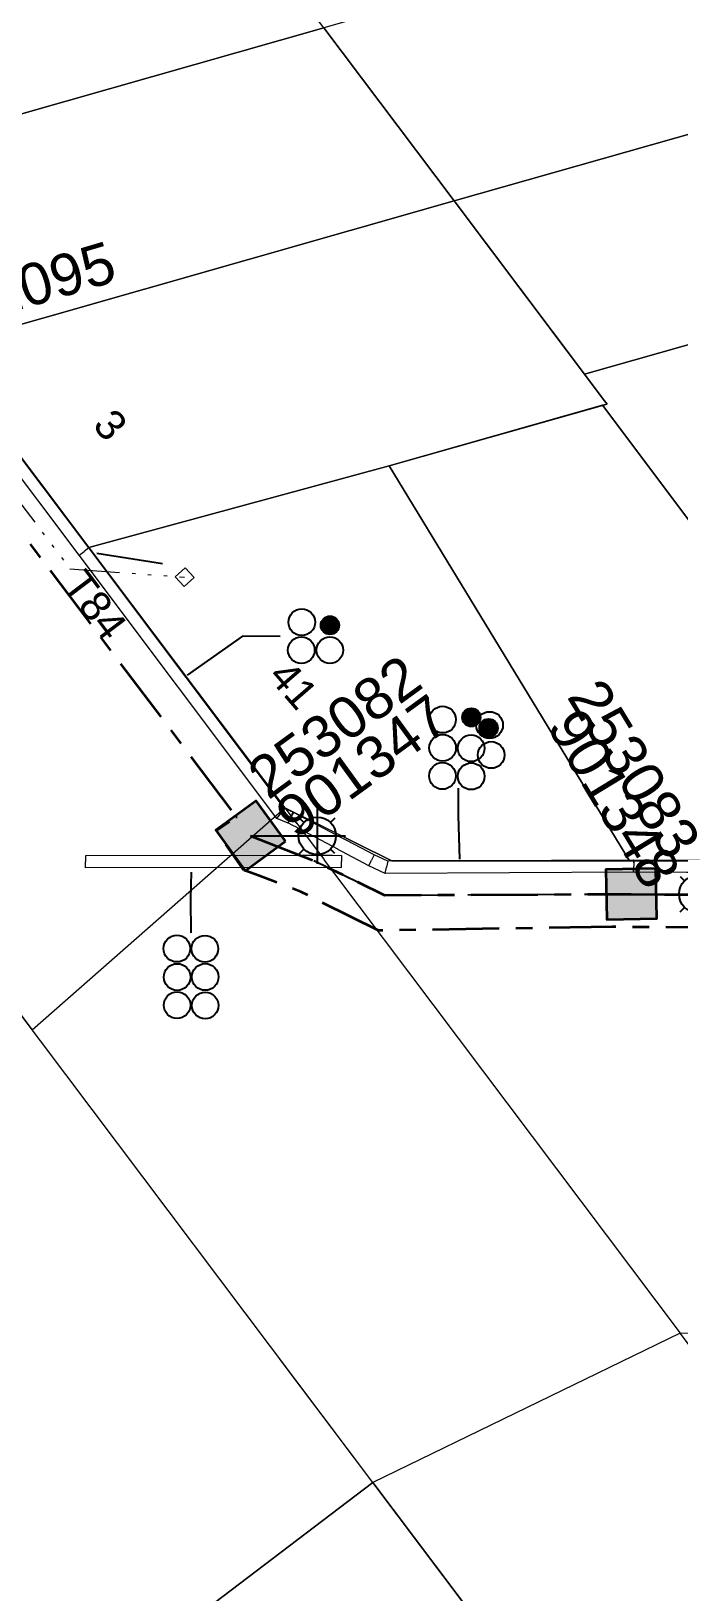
# Model space of a CAD drawing. Header units: metres. Extents: x 308278 to 310511, y 6271134 to 6272874.
# Drawn here: x 308834.6 to 308873.5, y 6272287.7 to 6272381.3 of the extents above; entities that cross this region are included whole.
import ezdxf
from ezdxf.enums import TextEntityAlignment as Align

# ---------------------------------------------------------------- set-up
doc = ezdxf.new("R2010")
doc.units = ezdxf.units.M
doc.set_wipeout_variables(frame=1)
for name, pattern in [('Cable Exist UG', [7, 4, -1, 1, -1]), ('DOT', [6.35, 0, -6.35]), ('PHANTOMX2', [6.6, 3, -0.75, 0.2, -0.75, 0.2, -0.75, 0.2, -0.75])]:
    doc.linetypes.add(name, pattern=pattern)
doc.layers.get('0').update_dxf_attribs({"color": 6})
for name, color, linetype, lineweight in [('_User Miscellaneous1', 30, 'Continuous', 13), ('_User_LV_Exist', 5, 'Continuous', 35), ('_User_SL_Exist', 4, 'Continuous', 35), ('Cadastre Developer_SP_NEW', 92, 'Continuous', 15), ('Cadastre Land Parcels_SP_EXT', 118, 'Continuous', 15), ('Cadastre Roads_SP_EXT', 218, 'Continuous', 15), ('Mains_LV_EXT', 163, 'Continuous', 25), ('Mains_LV_SL_EXT', 135, 'Continuous', 25), ('Services_SP_EXT', 42, 'PHANTOMX2', 20)]:
    doc.layers.add(name, color=color, linetype=linetype, lineweight=lineweight)
for name, color, linetype in [('Duct_SP_EXT', 30, 'Continuous'), ('Equip_SP_SL_EXT', 7, 'Continuous'), ('SupportsUG_SP_LV_EXT', 7, 'Continuous'), ('SupportsUG_SP_LV_SL_EXT', 7, 'Continuous'), ('Trench_SP_EXT', 7, 'Continuous')]:
    doc.layers.add(name, color=color, linetype=linetype)
doc.styles.add('COLUMN_LABEL', font='arial.ttf', dxfattribs={"height": 2})
doc.styles.add('iecARIAL', font='arial.ttf', dxfattribs={"height": 2})
doc.styles.add('POLE_LABEL', font='arial.ttf', dxfattribs={"height": 2})
doc.styles.add('SL_LABEL', font='arial.ttf', dxfattribs={"height": 2})
doc.styles.get("Standard").update_dxf_attribs({"font": 'arial.ttf'})

# ---------------------------------------------------------------- blocks, each defined once
blk = doc.blocks.new('COLUMN_EXT')
blk.add_hatch(color=256).paths.add_polyline_path([(1.5, -1.5), (1.5, 1.5), (-1.5, 1.5), (-1.5, -1.5)])
blk.add_lwpolyline([(1.5, 1.5), (-1.5, 1.5), (-1.5, -1.5), (1.5, -1.5)], close=True)
at = {"flags": 9}
for tag, p in [('SUBURB', (-1.813, 1.8)), ('NOTES', (-1.813, 2)), ('STREETNAME', (-1.813, 1.6)), ('LOCATION', (-1.813, 1.4)), ('LEGEND', (-1.813, 1.2)), ('USAGE', (-1.813, 1)), ('COLUMN_TYPE', (-1.813, 0.4)), ('OWNED_BY', (-1.813, 0.6)), ('STATE', (-1.813, 0.8))]:
    blk.add_attdef(tag, text='', height=0.2, rotation=180, dxfattribs=at).set_placement(p, align=Align.MIDDLE_LEFT)
at = {"flags": 1}
blk.add_attdef('Z', (-1.813, 2.351), '', height=0.2, rotation=180, dxfattribs=at)
at = {"flags": 9}
for tag, style, p in [('STRUCTURE_PLANT_NUMBER', 'POLE_LABEL', (-1.813, -0.031)), ('STREET_CODE', 'COLUMN_LABEL', (-1.813, 0.2))]:
    blk.add_attdef(tag, text='', height=0.2, rotation=180, dxfattribs=dict(at, style=style)).set_placement(p, align=Align.MIDDLE_LEFT)
at = {"style": 'COLUMN_LABEL', "width": 0.9, "flags": 8}
blk.add_attdef('ASSET_NUM', text='', height=2, rotation=270, dxfattribs=at).set_placement((2, -4), align=Align.MIDDLE_LEFT)
blk = doc.blocks.new('PILLAR_EXT')
blk.add_hatch(color=256).paths.add_polyline_path([(-2.5, 1), (-2.5, -1), (2.5, -1), (2.5, 1)])
for p, q in [((0, 1), (0, -1)), ((-2.5, 0), (2.5, 0))]:
    blk.add_line(p, q)
at = {"ltscale": 10}
blk.add_line((2.5, 0), (-2.5, 0), dxfattribs=at)
blk.add_lwpolyline([(-2.5, -1), (-1.25, -1), (1.25, -1), (2.5, -1), (2.5, 1), (-2.5, 1)], close=True)
at = {"width": 0.9, "flags": 8}
blk.add_attdef('ASSET_NUM', text='', height=2, rotation=90, dxfattribs=at).set_placement((-2, 4), align=Align.MIDDLE_LEFT)
for tag, p, flags in [('OWNED_BY', (0, -0.2), 9), ('STATE', (0, -0.4), 9), ('SUPPORT_TYPE', (0, -0.6), 9), ('USAGE', (0, -0.8), 9), ('LEGEND', (0, -1), 9), ('STREETNAME', (0, -1.8), 9), ('SUBURB', (0, -2), 1), ('LOCATION', (0, -1.2), 9), ('NOTES', (0, -1.4), 9), ('PARENT', (0, -1.6), 9)]:
    blk.add_attdef(tag, p, '', height=0.2, dxfattribs=dict(flags=flags))
blk = doc.blocks.new('DUCT_EXT')
blk.add_circle((0, 0.8), 0.8)
at = {"flags": 1}
blk.add_attdef('Z', (0, 0), '', height=0.2, dxfattribs=at)
at = {"flags": 9}
for tag, p in [('DUCT_CODE', (0, 0)), ('XSECT_TYPE', (0, -0.2)), ('STATE', (0, -0.6)), ('FB_REFERENCE', (0, -0.4)), ('NOTES', (0, -0.8))]:
    blk.add_attdef(tag, text='', height=0.2, dxfattribs=at).set_placement(p, align=Align.MIDDLE_LEFT)
blk = doc.blocks.new('*U479')
at = {"transparency": 33554687, "flags": 9}
for tag, p in [('LRATECODE', (-7.4, 0)), ('LOUTREACHVOCAB', (-7.2, 0)), ('LOUTREACH', (-7, 0)), ('LANTNUMBER', (-6.6, 0)), ('LNEW', (-6.4, 0)), ('LMASTVOCAB', (-6.2, 0)), ('LMAST', (-6, 0)), ('LLAMPVOCAB', (-5.8, 0)), ('LLAMP', (-5.6, 0)), ('LEXIST', (-5.4, 0)), ('LCHARGE3PERCENT', (-5.2, 0)), ('LCHARGE3', (-5, 0)), ('LCHARGE2PERCENT', (-4.8, 0)), ('LCHARGE2', (-4.6, 0)), ('LCHARGE1PERCENT', (-4.4, 0)), ('LCHARGE1', (-4.2, 0)), ('LCATEGORY', (-4, 0)), ('LBRACKETVOCAB', (-3.8, 0)), ('LBRACKET', (-3.6, 0)), ('LKINGHEIGHT', (-3.4, 0)), ('CREPLACE', (-3.2, 0)), ('CREMOVE', (-3, 0)), ('CNUMBER', (-2.8, 0)), ('CNEW', (-2.6, 0)), ('CEXIST', (-2.4, 0)), ('USAGE', (-2.2, 0)), ('STATE', (-2, 0)), ('OWNED_BY', (-1.8, 0)), ('ORIENTATION', (-1.6, 0)), ('OPERATING_VOLTAGE', (-1.4, 0)), ('NO_PHASES', (-1.2, 0)), ('LANTERN_TYPE', (-1, 0)), ('LANTERN_PURPOSE', (-0.8, 0)), ('CONTROL_TYPE', (-0.6, 0)), ('CONSTRUCTED_VOLTAGE', (-0.4, 0))]:
    blk.add_attdef(tag, text='', height=0.001, rotation=270, dxfattribs=at).set_placement(p, align=Align.MIDDLE_LEFT)
at = {"transparency": 33554687, "style": 'SL_LABEL', "flags": 9}
blk.add_attdef('STREET_CODE', text='', height=0.001, rotation=270, dxfattribs=at).set_placement((0.001, 0), align=Align.MIDDLE_LEFT)
at = {"transparency": 33554687, "flags": 1}
blk.add_attdef('Z', (0, 0), '', height=0.001, rotation=270, dxfattribs=at)
at = {"transparency": 33554687, "width": 0.9}
blk.add_attdef('LNUMBER', text='', height=1, dxfattribs=at).set_placement((7, -1), align=Align.MIDDLE_LEFT)
at = {"transparency": 33554687, "flags": 9}
for tag, p in [('LREMOVE', (0, -7.6)), ('LREPLACE', (0, -7.8)), ('LTYPE', (0, -8)), ('LTYPEVOCAB', (0, -8.2)), ('LEGEND', (0, -8.4)), ('SUBURB', (0, -8.6)), ('STREETNAME', (0, -8.8)), ('LOCATION', (0, -9)), ('NOTES', (0, -9.2)), ('MAINTAINED_BY', (0, -9.863))]:
    blk.add_attdef(tag, text='', height=0.001, dxfattribs=at).set_placement(p, align=Align.MIDDLE_LEFT)
blk.add_attdef('OPERATED_BY', (0, -9.607), '', height=0.001, dxfattribs=at)
at = {"linetype": 'DOT', "transparency": 33554687}
blk.add_wipeout([(5.688, 0), (5.061, -1.061), (4, -1.688), (2.939, -1.061), (2.313, 0), (2.939, 1.061), (4, 1.687), (5.061, 1.061)], dxfattribs=at)
at = {"transparency": 33554687}
for p, q in [((2.939, 1.061), (3.205, 0.795)), ((4, 1.687), (4, 0)), ((5.061, 1.061), (4.795, 0.795)), ((0, 0), (4, 0)), ((2.939, -1.061), (3.205, -0.795)), ((4, 0), (5.688, 0)), ((4, 0), (4, -1.688)), ((5.061, -1.061), (4.795, -0.795))]:
    blk.add_line(p, q, dxfattribs=at)
blk.add_circle((4, 0), 1.125, dxfattribs=at)
blk = doc.blocks.new('CCP_EXT')
at = {"flags": 9}
for tag, p in [('STATE', (0, -1.8)), ('USAGE', (0, -1.2)), ('LEGEND', (0, -1.4)), ('LIFE_SUPPORT', (0, -1.6)), ('NOTES', (0, -2))]:
    blk.add_attdef(tag, text='', height=0.2, dxfattribs=at).set_placement(p, align=Align.MIDDLE_LEFT)
at = {"transparency": 33554687}
blk.add_wipeout([(0, 0.566), (0.566, 0), (0, -0.566), (-0.566, 0)], dxfattribs=at)
blk.add_lwpolyline([(-0.566, 0), (0, 0.566), (0.566, 0), (0, -0.566), (-0.566, 0)])
at = {"flags": 1}
blk.add_attdef('Z', (0, 0), '', height=0.2, dxfattribs=at)
at = {"flags": 9}
for tag, p in [('CCP_TYPE', (0, 0)), ('OPERATING_VOLTAGE', (0, -0.6)), ('ORIENTATION', (0, -0.8)), ('OWNED_BY', (0, -1)), ('CONSTRUCTED_VOLTAGE', (0, -0.2)), ('NO_PHASES', (0, -0.4))]:
    blk.add_attdef(tag, text='', height=0.2, dxfattribs=at).set_placement(p, align=Align.MIDDLE_LEFT)
blk = doc.blocks.new('CABLE_LARGE_EXT')
h = blk.add_hatch(color=256)
edge = h.paths.add_edge_path()
edge.add_arc((0, 0.55), 0.55, 0, 360)
blk.add_circle((0, 0.55), 0.55)
at = {"flags": 1}
blk.add_attdef('Z', (0, 0), '', height=0.2, dxfattribs=at)
at = {"flags": 9}
for tag, p in [('COND_CODE', (0, 0)), ('XSECT_SIZE', (0, -0.6)), ('STATE', (0, -0.4)), ('FB_REFERENCE', (0, -0.2)), ('NOTES', (0, -0.8))]:
    blk.add_attdef(tag, text='', height=0.2, dxfattribs=at).set_placement(p, align=Align.MIDDLE_LEFT)

msp = doc.modelspace()

# ---------------------------------------------------------------- linework, layer by layer
at = {"layer": '_User Miscellaneous1'}
for p, q in [((308837.527, 6272349.906), (308828.488, 6272361.872)), ((308838.101, 6272350.34), (308829.062, 6272362.306)), ((308837.526, 6272349.907), (308837.814, 6272350.123)), ((308837.527, 6272349.906), (308837.814, 6272350.123)), ((308838.101, 6272350.34), (308837.814, 6272350.123)), ((308838.102, 6272350.339), (308837.814, 6272350.123)), ((308837.894, 6272331.876), (308837.895, 6272331.516)), ((308837.895, 6272331.156), (308837.895, 6272331.516))]:
    msp.add_line(p, q, dxfattribs=at)
at = {"layer": 'Cadastre Developer_SP_NEW', "flags": 128}
msp.add_lwpolyline([(308897.754, 6272237.755), (308852.713, 6272297.523), (308849.891, 6272301.269), (308849.205, 6272302.179)], dxfattribs=at)
at = {"layer": 'Cadastre Land Parcels_SP_EXT', "linetype": 'Continuous'}
for points in [[(308852.211, 6272381.524), (308843.183, 6272393.51), (308812.225, 6272384.712), (308821.253, 6272372.727), (308852.211, 6272381.524)], [(308890.986, 6272379.922), (308883.162, 6272390.311), (308852.211, 6272381.524), (308860.035, 6272371.137), (308890.986, 6272379.922)], [(308860.035, 6272371.137), (308852.211, 6272381.524), (308821.253, 6272372.727), (308829.078, 6272362.34), (308860.035, 6272371.137)], [(308898.808, 6272369.536), (308890.986, 6272379.922), (308860.035, 6272371.137), (308867.86, 6272360.748), (308898.808, 6272369.536)], [(308856.134, 6272355.252), (308869.205, 6272358.962), (308869.063, 6272359.15), (308860.035, 6272371.137), (308829.078, 6272362.34), (308838.106, 6272350.356), (308856.134, 6272355.252)], [(308906.337, 6272359.539), (308900.013, 6272367.936), (308898.808, 6272369.536), (308867.86, 6272360.748), (308869.063, 6272359.15), (308869.205, 6272358.962), (308868.941, 6272358.887), (308874.829, 6272351.04), (308906.337, 6272359.539)], [(308878.377, 6272342.305), (308874.829, 6272351.04), (308868.941, 6272358.887), (308856.134, 6272355.252), (308870.564, 6272331.566), (308882.741, 6272331.569), (308878.377, 6272342.305)], [(308856.134, 6272355.252), (308838.106, 6272350.356), (308849.867, 6272334.743), (308856.29, 6272331.561), (308870.564, 6272331.566), (308856.134, 6272355.252)], [(308855.146, 6272294.293), (308812.2, 6272351.302), (308691.434, 6272259.595), (308583.036, 6272177.28), (308626.188, 6272120.446), (308693.144, 6272171.285), (308855.146, 6272294.293)], [(308896.201, 6272239.814), (308855.146, 6272294.293), (308693.144, 6272171.285), (308626.188, 6272120.446), (308669.335, 6272063.607), (308896.279, 6272235.928), (308898.093, 6272237.305), (308896.201, 6272239.814)]]:
    msp.add_lwpolyline(points, close=True, dxfattribs=at)
at = {"layer": 'Cadastre Roads_SP_EXT', "linetype": 'Continuous'}
msp.add_lwpolyline([(308959.421, 6272189.261), (308957.026, 6272192.441), (308911.612, 6272252.776), (308895.516, 6272274.143), (308873.594, 6272303.245), (308855.146, 6272294.293), (308896.201, 6272239.814), (308898.093, 6272237.305), (308941.022, 6272180.29), (308943.405, 6272177.112), (308943.78, 6272176.615), (308959.421, 6272189.261)], close=True, dxfattribs=at)
at = {"layer": 'Duct_SP_EXT'}
for points in [[(308849.597, 6272345.019), (308847.317, 6272345.032), (308844.01, 6272342.708)], [(308860.279, 6272335.92), (308860.279, 6272334.295), (308860.357, 6272331.669)], [(308844.239, 6272327.246), (308844.226, 6272329.281), (308844.263, 6272330.885)]]:
    msp.add_lwpolyline(points, dxfattribs=at)
at = {"layer": 'Trench_SP_EXT', "linetype": 'Cable Exist UG'}
msp.add_lwpolyline([(308842.526, 6272349.384), (308837.814, 6272350.123)], dxfattribs=at)

# ---------------------------------------------------------------- block references
at = {"layer": '_User_LV_Exist'}
ref = msp.add_blockref('PILLAR_EXT', (308826.893, 6272360.748), dxfattribs=dict(at, rotation=306.7757869349741))
ref.add_attrib('ASSET_NUM', '132095', dxfattribs={"layer": '0', "height": 2.5, "rotation": 16.59074, "style": 'iecARIAL'}).set_placement((308828.393, 6272364.248), align=Align.MIDDLE_LEFT)
at = {"layer": 'Duct_SP_EXT'}
for name, p in [('DUCT_EXT', (308850.883, 6272345.076)), ('CABLE_LARGE_EXT', (308852.575, 6272345.146)), ('DUCT_EXT', (308850.857, 6272343.402)), ('DUCT_EXT', (308852.572, 6272343.398)), ('CABLE_LARGE_EXT', (308861.063, 6272339.617)), ('DUCT_EXT', (308862.159, 6272338.909)), ('CABLE_LARGE_EXT', (308862.096, 6272338.982)), ('DUCT_EXT', (308862.254, 6272337.114))]:
    msp.add_blockref(name, p, dxfattribs=at)
at = {"layer": 'Duct_SP_EXT', "rotation": 270.1475056680483}
for p in [(308858.536, 6272340.032), (308858.54, 6272338.339), (308860.248, 6272338.315), (308858.528, 6272336.656), (308860.257, 6272336.633), (308842.59, 6272326.301), (308844.271, 6272326.293), (308842.604, 6272324.597), (308844.289, 6272324.6), (308842.599, 6272322.909), (308844.29, 6272322.891)]:
    msp.add_blockref('DUCT_EXT', p, dxfattribs=at)
at = {"layer": 'SupportsUG_SP_LV_EXT'}
ref = msp.add_blockref('PILLAR_EXT', (308826.893, 6272360.748), dxfattribs=dict(at, rotation=306.7757869349741))
ref.add_attrib('ASSET_NUM', '132095', dxfattribs={"layer": '0', "height": 2.5, "rotation": 16.59074, "style": 'iecARIAL'}).set_placement((308828.393, 6272364.248), align=Align.MIDDLE_LEFT)
at = {"layer": 'SupportsUG_SP_LV_SL_EXT'}
ref = msp.add_blockref('COLUMN_EXT', (308847.813, 6272333.069), dxfattribs=dict(at, rotation=306.0324716717825))
ref.add_attrib('ASSET_NUM', '901347', dxfattribs={"layer": '0', "height": 2.5, "rotation": 36.03247, "style": 'COLUMN_LABEL'}).set_placement((308849.813, 6272333.819), align=Align.MIDDLE_LEFT)
ref = msp.add_blockref('COLUMN_EXT', (308870.659, 6272329.573), dxfattribs=dict(at, rotation=1.069133390041412))
ref.add_attrib('ASSET_NUM', '901348', dxfattribs={"layer": '0', "height": 2.5, "rotation": 301.24226, "style": 'COLUMN_LABEL'}).set_placement((308872.659, 6272330.323), align=Align.MIDDLE_RIGHT)

# ---------------------------------------------------------------- texts
at = {"layer": 'Cadastre Land Parcels_SP_EXT'}
for s, rotation, p in [('3', 310.83118, (308838.271, 6272357.653)), ('41', 310.83146, (308848.799, 6272342.596))]:
    msp.add_text(s, height=1.8, rotation=rotation, dxfattribs=at).set_placement(p)
at = {"layer": 'Mains_LV_EXT'}
msp.add_text('T84', height=1.8, rotation=307.09582, dxfattribs=at).set_placement((308836.46, 6272348.098))

# ---------------------------------------------------------------- next in the draw order: block references
at = {"layer": 'Equip_SP_SL_EXT'}
ref = msp.add_blockref('*U479', (308847.813, 6272333.069), dxfattribs=at)
ref.add_attrib('ASSET_NUM', '253082', dxfattribs={"layer": '0', "height": 2.5, "rotation": 36.03247, "style": 'iecARIAL'}).set_placement((308849.313, 6272334.569), align=Align.BOTTOM_LEFT)
ref = msp.add_blockref('*U479', (308870.659, 6272329.573), dxfattribs=at)
ref.add_attrib('ASSET_NUM', '253083', dxfattribs={"layer": '0', "height": 2.5, "rotation": 301.24226, "style": 'iecARIAL'}).set_placement((308872.159, 6272331.073), align=Align.BOTTOM_RIGHT)
at = {"layer": 'Services_SP_EXT', "rotation": 177.2669141104654}
msp.add_blockref('CCP_EXT', (308843.851, 6272348.576), dxfattribs=at)

# ---------------------------------------------------------------- next in the draw order: linework, layer by layer
at = {"layer": '_User Miscellaneous1'}
for p, q in [((308849.394, 6272334.11), (308837.526, 6272349.907)), ((308849.852, 6272334.698), (308838.102, 6272350.339)), ((308849.394, 6272334.11), (308849.623, 6272334.404)), ((308850.072, 6272333.824), (308849.394, 6272334.11)), ((308849.852, 6272334.698), (308849.623, 6272334.404)), ((308850.351, 6272334.488), (308849.852, 6272334.698)), ((308850.044, 6272333.838), (308850.212, 6272334.156)), ((308854.9, 6272331.276), (308850.044, 6272333.838)), ((308850.072, 6272333.824), (308850.212, 6272334.156)), ((308850.351, 6272334.488), (308850.212, 6272334.156)), ((308850.38, 6272334.475), (308850.212, 6272334.156)), ((308855.221, 6272331.921), (308850.38, 6272334.475)), ((308855.221, 6272331.921), (308855.06, 6272331.599)), ((308856.041, 6272331.538), (308855.221, 6272331.921)), ((308853.269, 6272331.887), (308837.894, 6272331.876)), ((308853.269, 6272331.167), (308837.895, 6272331.156)), ((308853.269, 6272331.887), (308853.269, 6272331.527)), ((308853.269, 6272331.167), (308853.269, 6272331.527)), ((308854.9, 6272331.276), (308855.06, 6272331.599)), ((308855.882, 6272330.817), (308854.9, 6272331.276)), ((308855.882, 6272330.817), (308855.961, 6272331.178)), ((308856.041, 6272331.538), (308855.961, 6272331.178)), ((308870.805, 6272331.603), (308856.041, 6272331.538)), ((308870.805, 6272331.603), (308870.806, 6272331.243)), ((308870.805, 6272330.883), (308870.806, 6272331.243)), ((308870.807, 6272331.603), (308870.806, 6272331.243)), ((308870.808, 6272330.883), (308870.806, 6272331.243)), ((308882.755, 6272331.558), (308870.807, 6272331.603)), ((308870.808, 6272330.883), (308855.882, 6272330.817)), ((308882.753, 6272330.838), (308870.805, 6272330.883))]:
    msp.add_line(p, q, dxfattribs=at)
at = {"layer": '_User_LV_Exist', "linetype": 'Cable Exist UG', "flags": 128}
msp.add_lwpolyline([(308882.735, 6272329.447), (308881.423, 6272327.539), (308881.423, 6272327.539), (308870.618, 6272327.593), (308869.516, 6272327.606), (308869.516, 6272327.606), (308855.482, 6272327.385), (308850.836, 6272329.705), (308848.285, 6272330.683), (308847.401, 6272331.017), (308845.736, 6272333.369), (308846.962, 6272334.21), (308846.962, 6272334.21), (308827.049, 6272360.543), (308826.893, 6272360.748)], dxfattribs=at)
at = {"layer": '_User_SL_Exist', "linetype": 'Cable Exist UG', "flags": 128}
for points in [[(308847.813, 6272333.069), (308851.603, 6272331.582), (308851.603, 6272331.582), (308855.853, 6272329.517), (308870.659, 6272329.573)], [(308870.659, 6272329.573), (308882.735, 6272329.447)]]:
    msp.add_lwpolyline(points, dxfattribs=at)
at = {"layer": 'Cadastre Developer_SP_NEW', "linetype": 'Continuous'}
msp.add_lwpolyline([(308855.146, 6272294.293), (308812.2, 6272351.302), (308691.434, 6272259.595), (308583.036, 6272177.28), (308626.188, 6272120.446), (308693.144, 6272171.285), (308855.146, 6272294.293)], close=True, dxfattribs=at)
at = {"layer": 'Cadastre Roads_SP_EXT', "linetype": 'Continuous'}
for points in [[(308849.867, 6272334.743), (308838.106, 6272350.356), (308829.077, 6272362.34), (308821.253, 6272372.727), (308812.225, 6272384.712), (308803.197, 6272396.697), (308800.259, 6272400.596), (308791.015, 6272412.879), (308777.801, 6272396.978), (308812.2, 6272351.302), (308834.704, 6272321.43), (308849.867, 6272334.743)], [(308907.414, 6272331.577), (308885.723, 6272331.57), (308856.29, 6272331.561), (308849.867, 6272334.743), (308873.594, 6272303.245), (308906.881, 6272303.257), (308907.414, 6272331.577)]]:
    msp.add_lwpolyline(points, close=True, dxfattribs=at)
at = {"layer": 'Mains_LV_SL_EXT', "linetype": 'Cable Exist UG'}
for points in [[(308847.813, 6272333.069), (308851.603, 6272331.582), (308851.603, 6272331.582), (308855.853, 6272329.517), (308870.659, 6272329.573)], [(308870.659, 6272329.573), (308882.735, 6272329.447)]]:
    msp.add_lwpolyline(points, dxfattribs=at)
at = {"layer": 'Services_SP_EXT'}
msp.add_lwpolyline([(308826.893, 6272360.748), (308829.073, 6272359.53), (308829.073, 6272359.53), (308836.961, 6272349.083), (308843.851, 6272348.576)], dxfattribs=at)

# ---------------------------------------------------------------- next in the draw order: block references
at = {"layer": '_User_SL_Exist'}
ref = msp.add_blockref('COLUMN_EXT', (308847.813, 6272333.069), dxfattribs=dict(at, rotation=306.0324716717825))
ref.add_attrib('ASSET_NUM', '901347', dxfattribs={"layer": '0', "height": 2.5, "rotation": 36.03247, "style": 'COLUMN_LABEL'}).set_placement((308849.813, 6272333.819), align=Align.MIDDLE_LEFT)
ref = msp.add_blockref('COLUMN_EXT', (308870.659, 6272329.573), dxfattribs=dict(at, rotation=1.069133390041412))
ref.add_attrib('ASSET_NUM', '901348', dxfattribs={"layer": '0', "height": 2.5, "rotation": 301.24226, "style": 'COLUMN_LABEL'}).set_placement((308872.659, 6272330.323), align=Align.MIDDLE_RIGHT)

doc.saveas('drawing.dxf')
